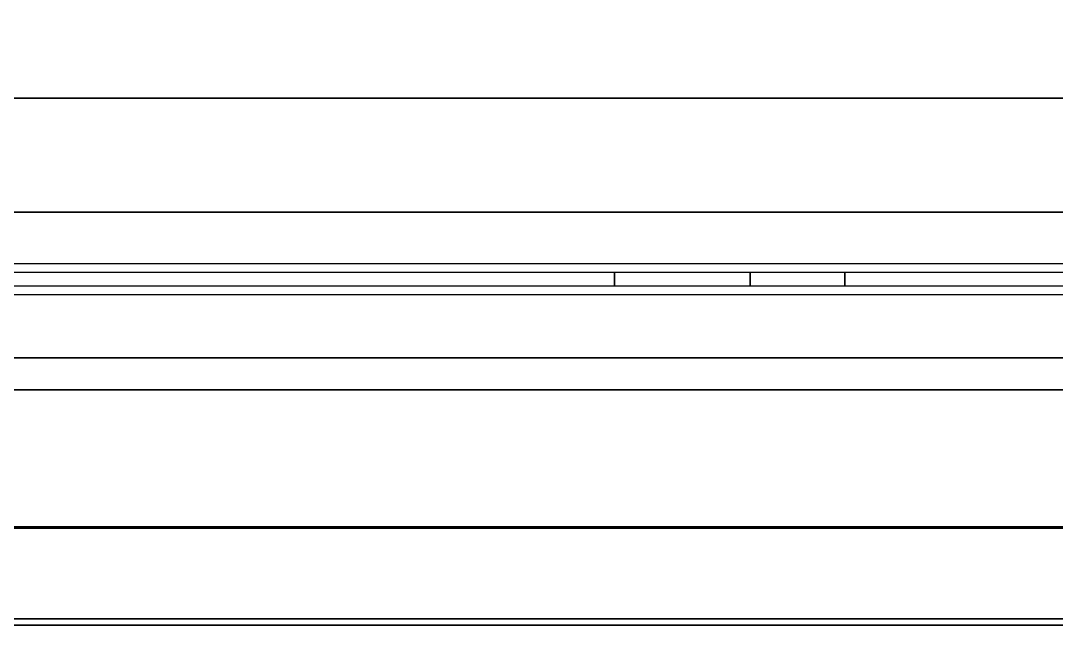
# Model space of a CAD drawing. Extents: x -3500 to 3500, y -3500 to 3500.
# Drawn here: x 1307 to 1821, y -354 to -54 of the extents above; entities that cross this region are included whole.
import ezdxf

# ---------------------------------------------------------------- set-up
doc = ezdxf.new("R2010")
doc.units = 0
for name, color, linetype in [('L5D0', 3, 'CONTINUOUS'), ('L5D100', 7, 'CONTINUOUS'), ('L5D11', 2, 'CONTINUOUS')]:
    doc.layers.add(name, color=color, linetype=linetype)

# ---------------------------------------------------------------- blocks, each defined once
blk = doc.blocks.new('ground_main_5')
at = {"layer": 'L5D0'}
for points in [[(2334.91, 373.182), (2334.91, -149.2405), (-287.9615, -149.2405)], [(-287.9615, -149.2405), (2334.91, -149.2405), (2334.91, -221.622), (562.905, -221.622)], [(630.2925, -190.045), (2324.91, -190.045), (2324.91, -174.955), (630.2925, -174.955)], [(562.905, -221.622), (2334.91, -221.622), (2334.91, -305.463), (544.509, -305.463)], [(544.509, -305.463), (2334.91, -305.463), (2334.91, -354.306), (573.767, -354.306)], [(573.767, -354.306), (2334.91, -354.306)]]:
    blk.add_lwpolyline(points, dxfattribs=at)
blk = doc.blocks.new('TOP_main_5_Cheese_100')
at = {"layer": 'L5D100'}
for points in [[(-2334.91, 137.5), (2334.91, 137.5), (2334.91, -92.6675), (-331.437, -92.6675)], [(-331.437, -92.6675), (2334.91, -92.6675), (2334.91, -175.8345), (2324.91, -175.8345), (2324.91, -174.955), (630.2925, -174.955)], [(630.2925, -190.045), (2324.91, -190.045), (2324.91, -175.8345), (2334.91, -175.8345), (2334.91, -237.5), (552.3765, -237.5)], [(552.3765, -237.5), (2334.91, -237.5), (2334.91, -306.0335), (544.632, -306.0335)], [(544.632, -306.0335), (2334.91, -306.0335), (2334.91, -351.1225), (570.1935, -351.1225)], [(570.1935, -351.1225), (2334.91, -351.1225)]]:
    blk.add_lwpolyline(points, dxfattribs=at)
blk = doc.blocks.new('TOP_main_5')
at = {"layer": 'L5D11'}
blk.add_lwpolyline([(630.2925, -178.955), (1601.389, -178.955), (1601.389, -186.045), (630.2925, -186.045)], dxfattribs=at)
for points in [[(1601.389, -186.045), (1601.389, -178.955), (1668.754, -178.955), (1668.754, -186.045)], [(1668.754, -186.045), (1668.754, -178.955), (1715.8405, -178.955), (1715.8405, -186.045)], [(1715.8405, -186.045), (1715.8405, -178.955), (2309.91, -178.955), (2309.91, -186.045)]]:
    blk.add_lwpolyline(points, close=True, dxfattribs=at)
for name in ['ground_main_5', 'TOP_main_5_Cheese_100']:
    blk.add_blockref(name, (0, 0))
blk = doc.blocks.new('TOP_main')
blk.add_blockref('TOP_main_5', (0, 0))

msp = doc.modelspace()

# ---------------------------------------------------------------- block references
msp.add_blockref('TOP_main', (0, 0))

doc.saveas('drawing.dxf')
